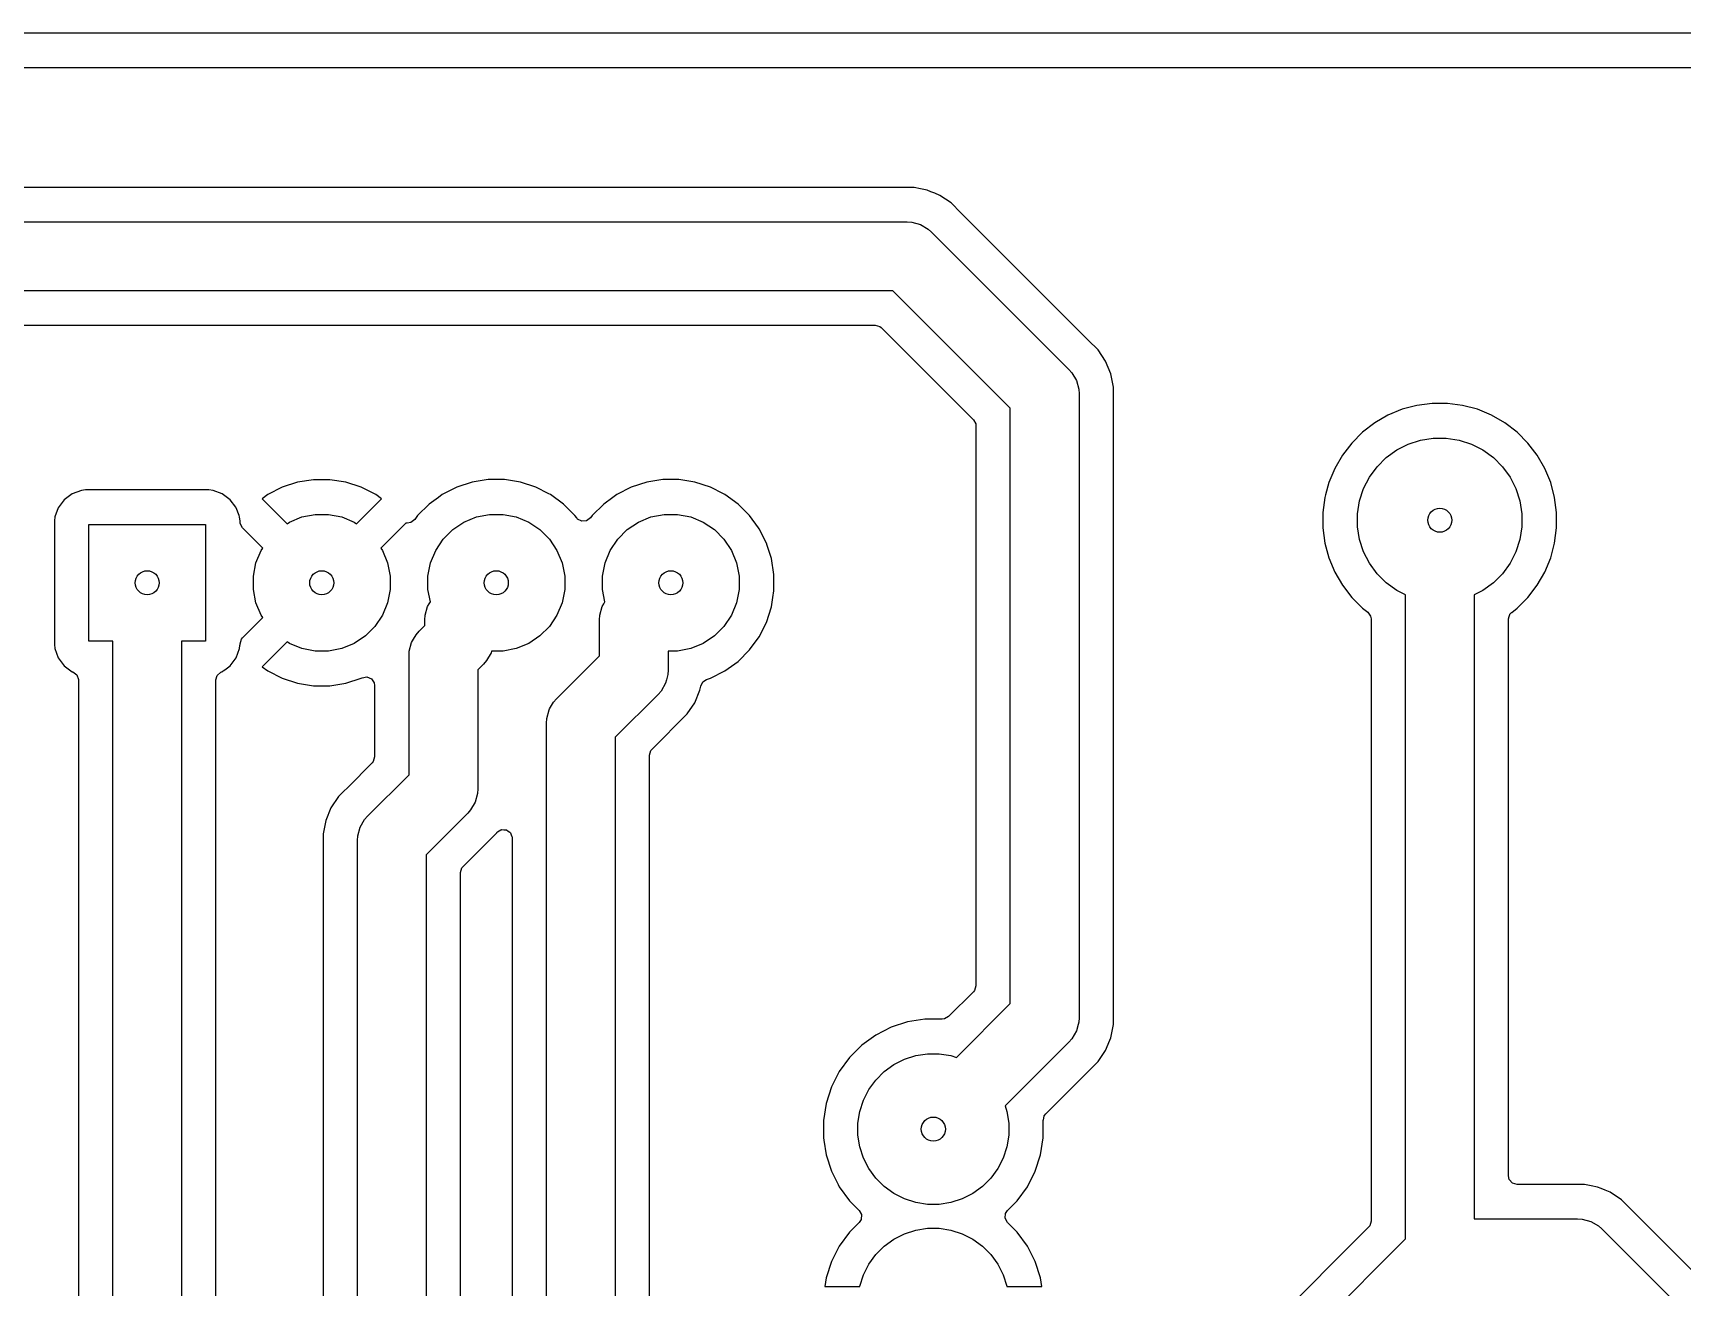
# Model space of a CAD drawing. Extents: x 130 to 194, y -123.2 to -60.
# Drawn here: x 147.28 to 171.27, y -78.25 to -60 of the extents above; entities that cross this region are included whole.
import ezdxf

# ---------------------------------------------------------------- set-up
doc = ezdxf.new("R2010")
doc.units = 0
doc.layers.add('BLACK', color=7, linetype='CONTINUOUS')

msp = doc.modelspace()

# ---------------------------------------------------------------- linework, layer by layer
at = {"layer": 'BLACK', "linetype": 'CONTINUOUS'}
for p, q in [((130, -60), (194, -60)), ((130.6245, -60.5005), (193.3755, -60.5005)), ((160.098541, -62.2495), (146.401459, -62.2495)), ((160.098544, -62.2495), (160.098541, -62.2495)), ((160.195188, -62.268724), (160.098544, -62.2495)), ((160.291828, -62.287946), (160.195188, -62.268724)), ((160.291832, -62.287948), (160.291828, -62.287946)), ((160.291836, -62.287949), (160.291832, -62.287948)), ((160.345165, -62.310038), (160.291836, -62.287949)), ((160.401315, -62.333296), (160.345165, -62.310038)), ((160.473911, -62.363366), (160.401315, -62.333296)), ((160.47392, -62.363371), (160.473911, -62.363366)), ((160.637781, -62.47286), (160.47392, -62.363371)), ((160.637785, -62.472863), (160.637781, -62.47286)), ((160.781459, -62.616537), (160.637785, -62.472863)), ((160.781479, -62.616559), (160.781459, -62.616537)), ((162.634655, -64.469735), (160.781479, -62.616559)), ((146.5, -62.75), (160, -62.75)), ((160, -62.75), (160.065248, -62.754277)), ((160.065248, -62.754277), (160.065263, -62.754277)), ((160.065263, -62.754277), (160.191342, -62.78806)), ((160.191342, -62.78806), (160.304381, -62.853323)), ((160.304381, -62.853323), (160.304396, -62.853338)), ((160.304396, -62.853338), (160.353553, -62.896447)), ((160.353553, -62.896447), (162.353553, -64.896447)), ((159.792894, -63.75), (146.707106, -63.75)), ((161.5, -65.457106), (159.792894, -63.75)), ((146.965782, -64.2505), (159.534218, -64.2505)), ((159.534218, -64.2505), (159.601257, -64.270185)), ((159.601257, -64.270185), (159.621899, -64.286819)), ((159.621899, -64.286819), (160.963181, -65.628101)), ((162.634686, -64.469764), (162.634655, -64.469735)), ((162.777136, -64.612214), (162.634686, -64.469764)), ((162.777139, -64.612218), (162.777136, -64.612214)), ((162.886628, -64.776079), (162.777139, -64.612218)), ((162.886635, -64.776092), (162.886628, -64.776079)), ((162.962049, -64.95816), (162.886635, -64.776092)), ((162.353553, -64.896447), (162.396668, -64.94561)), ((162.396668, -64.94561), (162.396677, -64.945619)), ((162.396677, -64.945619), (162.46194, -65.058658)), ((162.962051, -64.958165), (162.962049, -64.95816)), ((162.962051, -64.958169), (162.962051, -64.958165)), ((162.962052, -64.95817), (162.962051, -64.958169)), ((163.0005, -65.151456), (162.962052, -64.95817)), ((162.46194, -65.058658), (162.495723, -65.184737)), ((162.495723, -65.184737), (162.495723, -65.184752)), ((162.495723, -65.184752), (162.5, -65.25)), ((162.5, -65.25), (162.5, -74.33)), ((163.0005, -65.151459), (163.0005, -65.151456)), ((163.0005, -74.23146), (163.0005, -65.151459)), ((161.5, -74.122894), (161.5, -65.457106)), ((167.202209, -65.476293), (166.996277, -65.561593)), ((167.202219, -65.47629), (167.202209, -65.476293)), ((167.417537, -65.418596), (167.202219, -65.47629)), ((167.41754, -65.418595), (167.417537, -65.418596)), ((167.417547, -65.418594), (167.41754, -65.418595)), ((167.638533, -65.389501), (167.417547, -65.418594)), ((167.638537, -65.3895), (167.638533, -65.389501)), ((167.638543, -65.3895), (167.638537, -65.3895)), ((167.861457, -65.3895), (167.638543, -65.3895)), ((167.861463, -65.3895), (167.861457, -65.3895)), ((167.861466, -65.389501), (167.861463, -65.3895)), ((168.082452, -65.418594), (167.861466, -65.389501)), ((168.082457, -65.418595), (168.082452, -65.418594)), ((168.082463, -65.418596), (168.082457, -65.418595)), ((168.297781, -65.47629), (168.082463, -65.418596)), ((168.297783, -65.476291), (168.297781, -65.47629)), ((168.29779, -65.476293), (168.297783, -65.476291)), ((168.503722, -65.561593), (168.29779, -65.476293)), ((160.963181, -65.628101), (160.996666, -65.689424)), ((160.996666, -65.689424), (160.9995, -65.715782)), ((160.9995, -65.715782), (160.9995, -73.864217)), ((166.803217, -65.673058), (166.626377, -65.808751)), ((166.803226, -65.673052), (166.803217, -65.673058)), ((166.996273, -65.561595), (166.803226, -65.673052)), ((166.996277, -65.561593), (166.996273, -65.561595)), ((168.503726, -65.561595), (168.503722, -65.561593)), ((168.696774, -65.673052), (168.503726, -65.561595)), ((168.69678, -65.673057), (168.696774, -65.673052)), ((168.696782, -65.673058), (168.69678, -65.673057)), ((168.873622, -65.808751), (168.696782, -65.673058)), ((166.468751, -65.966377), (166.333058, -66.143217)), ((166.468757, -65.96637), (166.468751, -65.966377)), ((166.62637, -65.808757), (166.468757, -65.96637)), ((166.626377, -65.808751), (166.62637, -65.808757)), ((167.123002, -66.066832), (167.29078, -65.981345)), ((167.29078, -65.981345), (167.469866, -65.923156)), ((167.469866, -65.923156), (167.655849, -65.893699)), ((167.655849, -65.893699), (167.844151, -65.893699)), ((167.844151, -65.893699), (168.030134, -65.923156)), ((168.030134, -65.923156), (168.20922, -65.981345)), ((168.20922, -65.981345), (168.376998, -66.066832)), ((168.873629, -65.808757), (168.873622, -65.808751)), ((169.031242, -65.96637), (168.873629, -65.808757)), ((169.031247, -65.966376), (169.031242, -65.96637)), ((169.166948, -66.143226), (169.031247, -65.966376)), ((166.333052, -66.143226), (166.221595, -66.336273)), ((166.333058, -66.143217), (166.333052, -66.143226)), ((166.837513, -66.310662), (166.970662, -66.177513)), ((166.970662, -66.177513), (167.123002, -66.066832)), ((168.376998, -66.066832), (168.529338, -66.177513)), ((168.529338, -66.177513), (168.662487, -66.310662)), ((169.278405, -66.336274), (169.166948, -66.143226)), ((166.221593, -66.336277), (166.136293, -66.542209)), ((166.221595, -66.336273), (166.221593, -66.336277)), ((166.641345, -66.63078), (166.726832, -66.463002)), ((166.726832, -66.463002), (166.837513, -66.310662)), ((168.662487, -66.310662), (168.773168, -66.463002)), ((168.773168, -66.463002), (168.858655, -66.63078)), ((169.36371, -66.542219), (169.278405, -66.336274)), ((147.847664, -66.706206), (147.732455, -66.792452)), ((147.847671, -66.706202), (147.847664, -66.706206)), ((147.982516, -66.655908), (147.847671, -66.706202)), ((148.042123, -66.649501), (147.982516, -66.655908)), ((148.042129, -66.6495), (148.042123, -66.649501)), ((149.837864, -66.6495), (148.042129, -66.6495)), ((149.837873, -66.6495), (149.837864, -66.6495)), ((149.837881, -66.6495), (149.837873, -66.6495)), ((149.837883, -66.649501), (149.837881, -66.6495)), ((149.897483, -66.655908), (149.837883, -66.649501)), ((150.032328, -66.706202), (149.897482, -66.655908)), ((149.897482, -66.655908), (149.897483, -66.655908)), ((150.032335, -66.706206), (150.032328, -66.706202)), ((150.147544, -66.792452), (150.032335, -66.706206)), ((150.904197, -66.609897), (150.69383, -66.717084)), ((151.128752, -66.536934), (150.904197, -66.609897)), ((151.361948, -66.5), (151.128752, -66.536934)), ((151.598052, -66.5), (151.361948, -66.5)), ((151.831248, -66.536934), (151.598052, -66.5)), ((152.055802, -66.609897), (151.831247, -66.536934)), ((151.831247, -66.536934), (151.831248, -66.536934)), ((152.266174, -66.717087), (152.055802, -66.609897)), ((153.444003, -66.609433), (153.233566, -66.716657)), ((153.668631, -66.536446), (153.444003, -66.609433)), ((153.901903, -66.4995), (153.668631, -66.536446)), ((153.901908, -66.4995), (153.901903, -66.4995)), ((154.138092, -66.4995), (153.901908, -66.4995)), ((154.138097, -66.4995), (154.138092, -66.4995)), ((154.371368, -66.536446), (154.138097, -66.4995)), ((154.595996, -66.609433), (154.371368, -66.536446)), ((154.785914, -66.706202), (154.595996, -66.609433)), ((154.806433, -66.716657), (154.785914, -66.706202)), ((155.984003, -66.609433), (155.773566, -66.716657)), ((156.208631, -66.536446), (155.984003, -66.609433)), ((156.441903, -66.4995), (156.208631, -66.536446)), ((156.441908, -66.4995), (156.441903, -66.4995)), ((156.678092, -66.4995), (156.441908, -66.4995)), ((156.678097, -66.4995), (156.678092, -66.4995)), ((156.911368, -66.536446), (156.678097, -66.4995)), ((157.135996, -66.609433), (156.911368, -66.536446)), ((157.325914, -66.706202), (157.135996, -66.609433)), ((157.346433, -66.716657), (157.325914, -66.706202)), ((166.13629, -66.542219), (166.088228, -66.721592)), ((166.136293, -66.542209), (166.13629, -66.542219)), ((166.583156, -66.809866), (166.641345, -66.63078)), ((168.858655, -66.63078), (168.916844, -66.809866)), ((169.421404, -66.757537), (169.36371, -66.542219)), ((147.646202, -66.907671), (147.595908, -67.042517)), ((147.646206, -66.907664), (147.646202, -66.907671)), ((147.732452, -66.792455), (147.646206, -66.907664)), ((147.732455, -66.792452), (147.732452, -66.792455)), ((150.147547, -66.792455), (150.147544, -66.792452)), ((150.227238, -66.898907), (150.147547, -66.792455)), ((150.227239, -66.89891), (150.227238, -66.898907)), ((150.233795, -66.907668), (150.227239, -66.89891)), ((150.233797, -66.907671), (150.233795, -66.907668)), ((150.276621, -67.02249), (150.233797, -66.907671)), ((150.69383, -66.717084), (150.610894, -66.77734)), ((150.610894, -66.77734), (150.974452, -67.140898)), ((151.985547, -67.140897), (152.349105, -66.77734)), ((152.349104, -66.777338), (152.266174, -66.717087)), ((152.349105, -66.77734), (152.349104, -66.777338)), ((153.042487, -66.855485), (152.875482, -67.02249)), ((153.042488, -66.855485), (153.042487, -66.855485)), ((153.04249, -66.855483), (153.042488, -66.855485)), ((153.177152, -66.757645), (153.04249, -66.855483)), ((153.233566, -66.716657), (153.177152, -66.757645)), ((154.99751, -66.855483), (154.806433, -66.716657)), ((155.164517, -67.02249), (154.99751, -66.855483)), ((155.582487, -66.855485), (155.415484, -67.022488)), ((155.582488, -66.855485), (155.582487, -66.855485)), ((155.58249, -66.855483), (155.582488, -66.855485)), ((155.717152, -66.757645), (155.58249, -66.855483)), ((155.773566, -66.716657), (155.717152, -66.757645)), ((157.53751, -66.855483), (157.346433, -66.716657)), ((157.704517, -67.02249), (157.53751, -66.855483)), ((166.078594, -66.757547), (166.049501, -66.978533)), ((166.078597, -66.757534), (166.078594, -66.757547)), ((166.088228, -66.721592), (166.078597, -66.757534)), ((166.553699, -66.995849), (166.583156, -66.809866)), ((168.916844, -66.809866), (168.946301, -66.995849)), ((169.4505, -66.978543), (169.421404, -66.757537)), ((147.589501, -67.102123), (147.5895, -67.102135)), ((147.5895, -67.102135), (147.5895, -68.89787)), ((147.589751, -67.099792), (147.589501, -67.102123)), ((147.595908, -67.042517), (147.589751, -67.099792)), ((148.09, -68.85), (148.09, -67.15)), ((148.09, -67.15), (149.79, -67.15)), ((149.79, -67.15), (149.79, -68.85)), ((150.284091, -67.042517), (150.276621, -67.02249)), ((150.290497, -67.102116), (150.284091, -67.042517)), ((150.290498, -67.102123), (150.290497, -67.102116)), ((150.290499, -67.102129), (150.290498, -67.102123)), ((150.290499, -67.112691), (150.290499, -67.102129)), ((150.293333, -67.139049), (150.290499, -67.112691)), ((150.326818, -67.200372), (150.293333, -67.139049)), ((150.974452, -67.140898), (151.008603, -67.118079)), ((151.008603, -67.118079), (151.189715, -67.04306)), ((151.189715, -67.04306), (151.381983, -67.004815)), ((151.381983, -67.004815), (151.578017, -67.004815)), ((151.578017, -67.004815), (151.770285, -67.04306)), ((151.770285, -67.04306), (151.951397, -67.118079)), ((151.951397, -67.118079), (151.985547, -67.140897)), ((152.702658, -67.130893), (152.3391, -67.49445)), ((152.722405, -67.132448), (152.702658, -67.130893)), ((152.77712, -67.124382), (152.722405, -67.132448)), ((152.832451, -67.081717), (152.77712, -67.124382)), ((152.875482, -67.02249), (152.832451, -67.081717)), ((153.385607, -67.22699), (153.548603, -67.118079)), ((153.548603, -67.118079), (153.729715, -67.04306)), ((153.729715, -67.04306), (153.921983, -67.004815)), ((153.921983, -67.004815), (154.118017, -67.004815)), ((154.118017, -67.004815), (154.310285, -67.04306)), ((154.310285, -67.04306), (154.491397, -67.118079)), ((154.491397, -67.118079), (154.654393, -67.22699)), ((155.189682, -67.057127), (155.164517, -67.02249)), ((155.203579, -67.073165), (155.189682, -67.057127)), ((155.265374, -67.105771), (155.203579, -67.073165)), ((155.334987, -67.099792), (155.265374, -67.105771)), ((155.390318, -67.057127), (155.334987, -67.099792)), ((155.415484, -67.022488), (155.390318, -67.057127)), ((155.925607, -67.22699), (156.088603, -67.118079)), ((156.088603, -67.118079), (156.269715, -67.04306)), ((156.269715, -67.04306), (156.461983, -67.004815)), ((156.461983, -67.004815), (156.658017, -67.004815)), ((156.658017, -67.004815), (156.850285, -67.04306)), ((156.850285, -67.04306), (157.031397, -67.118079)), ((157.031397, -67.118079), (157.194393, -67.22699)), ((157.834551, -67.201466), (157.704517, -67.02249)), ((166.049501, -66.978533), (166.0495, -66.978549)), ((166.0495, -66.978549), (166.0495, -67.20145)), ((166.553699, -67.184151), (166.553699, -66.995849)), ((166.583156, -67.370134), (166.553699, -67.184151)), ((168.946301, -67.184151), (168.916844, -67.370134)), ((168.946301, -66.995849), (168.946301, -67.184151)), ((169.4505, -66.978575), (169.4505, -66.978543)), ((169.4505, -67.201457), (169.4505, -66.978575)), ((150.620898, -67.494452), (150.326818, -67.200372)), ((153.138079, -67.528603), (153.24699, -67.365607)), ((153.24699, -67.365607), (153.385607, -67.22699)), ((154.654393, -67.22699), (154.79301, -67.365607)), ((154.79301, -67.365607), (154.901921, -67.528603)), ((155.678079, -67.528603), (155.78699, -67.365607)), ((155.78699, -67.365607), (155.925607, -67.22699)), ((157.194393, -67.22699), (157.33301, -67.365607)), ((157.33301, -67.365607), (157.441921, -67.528603)), ((157.843342, -67.213566), (157.834551, -67.201466)), ((157.950566, -67.424003), (157.843342, -67.213566)), ((157.950566, -67.424005), (157.950566, -67.424003)), ((157.950568, -67.424008), (157.950566, -67.424005)), ((157.961745, -67.458408), (157.950568, -67.424008)), ((166.0495, -67.20145), (166.049501, -67.201466)), ((166.049501, -67.201466), (166.078594, -67.422452)), ((166.078594, -67.422452), (166.078595, -67.422457)), ((166.078595, -67.422457), (166.078596, -67.422463)), ((166.078596, -67.422463), (166.13629, -67.63778)), ((166.641345, -67.54922), (166.583156, -67.370134)), ((168.916844, -67.370134), (168.858655, -67.54922)), ((169.36371, -67.637781), (169.421404, -67.422463)), ((169.421404, -67.422463), (169.4505, -67.201457)), ((150.52306, -67.709715), (150.598079, -67.528603)), ((150.598079, -67.528603), (150.620898, -67.494452)), ((152.3391, -67.49445), (152.361921, -67.528603)), ((152.361921, -67.528603), (152.43694, -67.709715)), ((153.06306, -67.709715), (153.138079, -67.528603)), ((154.901921, -67.528603), (154.97694, -67.709715)), ((155.60306, -67.709715), (155.678079, -67.528603)), ((157.441921, -67.528603), (157.51694, -67.709715)), ((158.023553, -67.648631), (157.961745, -67.458408)), ((158.0605, -67.881902), (158.023553, -67.648631)), ((166.13629, -67.63778), (166.136293, -67.63779)), ((166.136293, -67.63779), (166.221593, -67.843722)), ((166.726832, -67.716998), (166.641345, -67.54922)), ((168.858655, -67.54922), (168.773168, -67.716998)), ((169.278405, -67.843726), (169.36371, -67.637781)), ((150.484815, -67.901983), (150.52306, -67.709715)), ((150.484815, -68.098017), (150.484815, -67.901983)), ((152.43694, -67.709715), (152.475185, -67.901983)), ((152.475185, -67.901983), (152.475185, -68.098017)), ((153.024815, -67.901983), (153.06306, -67.709715)), ((153.024815, -68.098017), (153.024815, -67.901983)), ((154.97694, -67.709715), (155.015185, -67.901983)), ((155.015185, -67.901983), (155.015185, -68.098017)), ((155.564815, -67.901983), (155.60306, -67.709715)), ((155.564815, -68.098017), (155.564815, -67.901983)), ((157.51694, -67.709715), (157.555185, -67.901983)), ((157.555185, -67.901983), (157.555185, -68.098017)), ((158.0605, -68.118097), (158.0605, -67.881902)), ((166.221593, -67.843722), (166.221595, -67.843726)), ((166.221595, -67.843726), (166.333052, -68.036774)), ((166.837513, -67.869338), (166.726832, -67.716998)), ((166.970662, -68.002487), (166.837513, -67.869338)), ((168.662487, -67.869338), (168.529338, -68.002487)), ((168.773168, -67.716998), (168.662487, -67.869338)), ((169.166948, -68.036774), (169.278405, -67.843726)), ((150.52306, -68.290285), (150.484815, -68.098017)), ((152.475185, -68.098017), (152.43694, -68.290285)), ((153.060273, -68.276274), (153.024815, -68.098017)), ((155.015185, -68.098017), (154.97694, -68.290285)), ((155.600273, -68.276274), (155.564815, -68.098017)), ((157.555185, -68.098017), (157.51694, -68.290285)), ((158.045369, -68.213629), (158.0605, -68.118097)), ((166.333052, -68.036774), (166.333057, -68.03678)), ((166.333057, -68.03678), (166.333058, -68.036782)), ((166.333058, -68.036782), (166.468751, -68.213622)), ((167.123002, -68.113168), (166.970662, -68.002487)), ((167.25, -68.177876), (167.123002, -68.113168)), ((168.376998, -68.113168), (168.25, -68.177876)), ((168.529338, -68.002487), (168.376998, -68.113168)), ((169.031247, -68.213624), (169.166948, -68.036774)), ((150.598079, -68.471397), (150.52306, -68.290285)), ((152.43694, -68.290285), (152.361921, -68.471397)), ((152.985277, -68.473737), (153.01906, -68.347658)), ((153.01906, -68.347658), (153.04253, -68.307007)), ((153.04253, -68.307007), (153.060273, -68.276274)), ((154.97694, -68.290285), (154.901921, -68.471397)), ((155.525277, -68.473737), (155.55906, -68.347658)), ((155.55906, -68.347658), (155.58253, -68.307007)), ((155.58253, -68.307007), (155.600273, -68.276274)), ((157.51694, -68.290285), (157.441921, -68.471397)), ((157.950568, -68.575992), (158.023553, -68.351368)), ((158.023553, -68.351368), (158.045369, -68.213629)), ((166.468751, -68.213622), (166.468757, -68.213629)), ((166.468757, -68.213629), (166.626368, -68.37124)), ((166.626368, -68.37124), (166.626373, -68.371244)), ((166.626373, -68.371244), (166.626376, -68.371247)), ((166.626376, -68.371247), (166.700986, -68.428496)), ((167.25, -77.548527), (167.25, -68.177876)), ((168.25, -68.177876), (168.25, -77.255634)), ((168.796183, -68.430668), (168.873624, -68.371247)), ((168.873624, -68.371247), (169.031247, -68.213624)), ((150.326818, -68.799626), (150.620897, -68.505547)), ((150.620897, -68.505547), (150.598079, -68.471397)), ((152.361921, -68.471397), (152.25301, -68.634393)), ((152.896447, -68.706289), (152.981, -68.621735)), ((152.981, -68.539), (152.985277, -68.473752)), ((152.981, -68.621735), (152.981, -68.539)), ((152.985277, -68.473752), (152.985277, -68.473737)), ((154.901921, -68.471397), (154.79301, -68.634393)), ((155.521, -68.539), (155.525277, -68.473752)), ((155.521, -69.063893), (155.521, -68.539)), ((155.525277, -68.473752), (155.525277, -68.473737)), ((157.441921, -68.471397), (157.33301, -68.634393)), ((157.843343, -68.786433), (157.950568, -68.575992)), ((166.700986, -68.428496), (166.742189, -68.484923)), ((166.742189, -68.484923), (166.7495, -68.526872)), ((166.7495, -68.526872), (166.7495, -77.289851)), ((168.7505, -68.526627), (168.760438, -68.493026)), ((168.750535, -68.526749), (168.7505, -68.526627)), ((168.7505, -68.526872), (168.750535, -68.526749)), ((168.7505, -69.624071), (168.7505, -68.526872)), ((168.760438, -68.493026), (168.770185, -68.459833)), ((168.770185, -68.459833), (168.770292, -68.459708)), ((168.770292, -68.459708), (168.770317, -68.459627)), ((168.770317, -68.459627), (168.771122, -68.458752)), ((168.771122, -68.458752), (168.793483, -68.432999)), ((168.793483, -68.432999), (168.796183, -68.430668)), ((148.44, -68.85), (148.09, -68.85)), ((148.44, -102.94), (148.44, -68.85)), ((149.79, -68.85), (149.44, -68.85)), ((149.44, -68.85), (149.44, -102.732893)), ((150.290499, -68.887312), (150.310179, -68.820275)), ((150.310179, -68.820275), (150.326818, -68.799626)), ((150.97445, -68.8591), (150.610893, -69.222658)), ((151.008603, -68.881921), (150.97445, -68.8591)), ((152.114393, -68.77301), (151.951397, -68.881921)), ((152.25301, -68.634393), (152.114393, -68.77301)), ((152.754277, -68.994579), (152.78806, -68.8685)), ((152.78806, -68.8685), (152.815903, -68.820275)), ((152.815903, -68.820275), (152.853323, -68.755461)), ((152.853323, -68.755461), (152.853338, -68.755445)), ((152.853338, -68.755445), (152.896447, -68.706289)), ((154.654393, -68.77301), (154.491397, -68.881921)), ((154.79301, -68.634393), (154.654393, -68.77301)), ((157.194393, -68.77301), (157.031397, -68.881921)), ((157.33301, -68.634393), (157.194393, -68.77301)), ((157.704517, -68.97751), (157.843343, -68.786433)), ((147.5895, -68.89787), (147.589501, -68.897876)), ((147.589501, -68.897876), (147.595908, -68.957483)), ((147.595908, -68.957483), (147.646202, -69.092328)), ((147.646202, -69.092328), (147.646206, -69.092335)), ((147.646206, -69.092335), (147.732452, -69.207544)), ((150.147546, -69.207546), (150.233796, -69.092331)), ((150.233796, -69.092331), (150.284091, -68.957483)), ((150.284091, -68.957483), (150.289044, -68.911416)), ((150.289044, -68.911416), (150.290499, -68.897886)), ((150.2905, -68.897873), (150.290499, -68.887312)), ((150.290499, -68.897882), (150.2905, -68.897873)), ((150.290499, -68.897886), (150.290499, -68.897882)), ((151.189715, -68.95694), (151.008603, -68.881921)), ((151.381983, -68.995185), (151.189715, -68.95694)), ((151.578017, -68.995185), (151.381983, -68.995185)), ((151.770285, -68.95694), (151.578017, -68.995185)), ((151.951397, -68.881921), (151.770285, -68.95694)), ((152.75, -69.059842), (152.754277, -68.994594)), ((152.75, -70.792893), (152.75, -69.059842)), ((152.754277, -68.994594), (152.754277, -68.994579)), ((153.94294, -69.020184), (153.877677, -69.133223)), ((153.948096, -69.00094), (153.94294, -69.020184)), ((153.949639, -68.995185), (153.948096, -69.00094)), ((154.118017, -68.995185), (153.949639, -68.995185)), ((154.310285, -68.95694), (154.118017, -68.995185)), ((154.491397, -68.881921), (154.310285, -68.95694)), ((154.896447, -69.688447), (155.521, -69.063893)), ((156.658017, -68.995185), (156.521, -68.995185)), ((156.521, -68.995185), (156.521, -69.271)), ((156.850285, -68.95694), (156.658017, -68.995185)), ((157.031397, -68.881921), (156.850285, -68.95694)), ((157.53751, -69.144517), (157.704517, -68.97751)), ((147.732452, -69.207544), (147.732455, -69.207547)), ((147.732455, -69.207547), (147.847665, -69.293794)), ((147.847665, -69.293794), (147.847667, -69.293794)), ((147.847667, -69.293794), (147.847669, -69.293796)), ((147.847669, -69.293796), (147.85883, -69.297958)), ((147.85883, -69.297958), (147.914764, -69.339826)), ((147.914764, -69.339826), (147.939184, -69.405289)), ((149.9405, -69.414141), (149.960185, -69.347102)), ((149.960185, -69.347102), (150.012989, -69.301347)), ((150.012989, -69.301347), (150.021149, -69.297966)), ((150.021149, -69.297966), (150.032331, -69.293796)), ((150.032331, -69.293796), (150.046295, -69.283343)), ((150.046295, -69.283343), (150.070447, -69.265261)), ((150.070447, -69.265261), (150.147546, -69.207546)), ((150.610893, -69.222658), (150.693828, -69.282914)), ((150.693828, -69.282914), (150.904197, -69.390102)), ((153.834553, -69.182396), (153.75, -69.266948)), ((153.75, -69.266948), (153.75, -71)), ((153.877668, -69.133231), (153.834553, -69.182396)), ((153.877677, -69.133223), (153.877668, -69.133231)), ((156.516723, -69.336263), (156.496351, -69.412292)), ((156.521, -69.271), (156.516723, -69.336247)), ((156.516723, -69.336247), (156.516723, -69.336263)), ((157.135992, -69.390568), (157.346433, -69.283343)), ((157.346433, -69.283343), (157.53751, -69.144517)), ((147.939184, -69.405289), (147.9395, -69.414141)), ((147.9395, -69.414141), (147.9395, -103.038541)), ((149.9405, -102.474218), (149.9405, -69.414141)), ((150.904197, -69.390102), (151.128752, -69.463065)), ((151.128752, -69.463065), (151.128751, -69.463065)), ((151.128751, -69.463065), (151.361948, -69.5)), ((151.361948, -69.5), (151.598052, -69.5)), ((151.598052, -69.5), (151.831247, -69.463065)), ((151.831247, -69.463065), (152.055803, -69.390102)), ((152.055803, -69.390102), (152.0692, -69.383276)), ((152.0692, -69.383276), (152.137869, -69.370376)), ((152.137869, -69.370376), (152.202611, -69.39665)), ((152.202611, -69.39665), (152.24287, -69.453755)), ((152.24287, -69.453755), (152.2495, -69.493758)), ((152.2495, -69.493758), (152.2495, -70.534217)), ((156.417669, -69.575388), (156.374554, -69.624553)), ((156.417677, -69.575381), (156.417669, -69.575388)), ((156.48294, -69.462342), (156.417677, -69.575381)), ((156.496351, -69.412292), (156.48294, -69.462342)), ((156.907632, -69.744914), (156.983052, -69.562835)), ((156.983052, -69.562835), (156.994939, -69.503071)), ((156.994939, -69.503071), (157.027323, -69.441163)), ((157.027323, -69.441163), (157.078237, -69.409333)), ((157.078237, -69.409333), (157.135992, -69.390568)), ((154.796347, -69.836305), (154.853323, -69.737619)), ((154.853323, -69.737619), (154.853338, -69.737603)), ((154.853338, -69.737603), (154.896447, -69.688447)), ((156.374554, -69.624553), (155.75, -70.249106)), ((156.79814, -69.908781), (156.907632, -69.744914)), ((168.7505, -76.631134), (168.7505, -69.624071)), ((154.75, -70.042), (154.754277, -69.976752)), ((154.75, -88.5), (154.75, -70.042)), ((154.754277, -69.976737), (154.78806, -69.850658)), ((154.754277, -69.976752), (154.754277, -69.976737)), ((154.78806, -69.850658), (154.796347, -69.836305)), ((156.286819, -70.420101), (156.798137, -69.908784)), ((156.798137, -69.908783), (156.79814, -69.908781)), ((156.798137, -69.908784), (156.798137, -69.908783)), ((155.75, -70.249106), (155.75, -88.292893)), ((152.2495, -70.534217), (152.229815, -70.601256)), ((156.2505, -70.507782), (156.270185, -70.440743)), ((156.2505, -88.034217), (156.2505, -70.507782)), ((156.270185, -70.440743), (156.286819, -70.420101)), ((152.213181, -70.621898), (151.862221, -70.972858)), ((152.229815, -70.601256), (152.213181, -70.621898)), ((151.862218, -70.972861), (151.792538, -71.04254)), ((151.862221, -70.972858), (151.862218, -70.972861)), ((152.146447, -71.396447), (152.75, -70.792893)), ((153.75, -71), (153.745723, -71.065247)), ((151.722859, -71.112219), (151.613371, -71.276079)), ((151.792538, -71.04254), (151.722859, -71.112219)), ((153.71194, -71.191342), (153.646677, -71.304381)), ((153.745723, -71.065263), (153.71194, -71.191342)), ((153.745723, -71.065247), (153.745723, -71.065263)), ((151.537947, -71.45817), (151.4995, -71.651456)), ((151.53795, -71.45816), (151.537947, -71.45817)), ((151.613364, -71.276092), (151.53795, -71.45816)), ((151.613371, -71.276079), (151.613364, -71.276092)), ((152.03806, -71.558658), (152.103323, -71.445619)), ((152.103323, -71.445619), (152.103338, -71.445603)), ((152.103338, -71.445603), (152.146447, -71.396447)), ((153.603553, -71.353554), (153, -71.957106)), ((153.646668, -71.304389), (153.603553, -71.353554)), ((153.646677, -71.304381), (153.646668, -71.304389)), ((151.4995, -71.651456), (151.4995, -89.098543)), ((152, -71.75), (152.004277, -71.684752)), ((152, -89), (152, -71.75)), ((152.004277, -71.684737), (152.03806, -71.558658)), ((152.004277, -71.684752), (152.004277, -71.684737)), ((153.887782, -71.777139), (154.027139, -71.637782)), ((154.027139, -71.637782), (154.029804, -71.633793)), ((154.029804, -71.633793), (154.037434, -71.626096)), ((154.037434, -71.626096), (154.063127, -71.611919)), ((154.063127, -71.611919), (154.087387, -71.595393)), ((154.087387, -71.595393), (154.09337, -71.595232)), ((154.09337, -71.595232), (154.098609, -71.592342)), ((154.098609, -71.592342), (154.127889, -71.594306)), ((154.127889, -71.594306), (154.157232, -71.59352)), ((154.157232, -71.59352), (154.162351, -71.596619)), ((154.162351, -71.596619), (154.168322, -71.59702)), ((154.168322, -71.59702), (154.191892, -71.614502)), ((154.191892, -71.614502), (154.217002, -71.629704)), ((154.217002, -71.629704), (154.219633, -71.635079)), ((154.219633, -71.635079), (154.224439, -71.638644)), ((154.224439, -71.638644), (154.234815, -71.666093)), ((154.234815, -71.666093), (154.247721, -71.692459)), ((154.247721, -71.692459), (154.248573, -71.702492)), ((154.248573, -71.702492), (154.249144, -71.704001)), ((154.249144, -71.704001), (154.248828, -71.705484)), ((154.248828, -71.705484), (154.2495, -71.713391)), ((154.2495, -71.713391), (154.2495, -88.598541)), ((153, -71.957106), (153, -88.792894)), ((153.536815, -72.128104), (153.887778, -71.777141)), ((153.887778, -71.777141), (153.887782, -71.777139)), ((153.5005, -72.215781), (153.520185, -72.148742)), ((153.5005, -88.534218), (153.5005, -72.215781)), ((153.520185, -72.148742), (153.536815, -72.128104)), ((160.9995, -73.864217), (160.979815, -73.931256)), ((160.963181, -73.951898), (160.601651, -74.313427)), ((160.716576, -74.906317), (161.5, -74.122894)), ((160.979815, -73.931256), (160.963181, -73.951898)), ((160.005214, -74.38891), (159.765616, -74.46676)), ((160.129626, -74.369205), (160.005214, -74.38891)), ((160.254038, -74.3495), (160.129626, -74.369205)), ((160.505962, -74.3495), (160.254038, -74.3495)), ((160.510834, -74.3495), (160.505962, -74.3495)), ((160.540328, -74.346912), (160.510834, -74.348919)), ((160.510834, -74.348919), (160.510834, -74.3495)), ((160.601651, -74.313427), (160.540328, -74.346912)), ((162.5, -74.33), (162.495723, -74.395247)), ((163.0005, -74.42854), (163.0005, -74.23146)), ((159.541151, -74.581132), (159.33735, -74.729201)), ((159.765616, -74.46676), (159.541151, -74.581132)), ((162.46194, -74.521342), (162.396677, -74.634381)), ((162.486806, -74.42854), (162.46194, -74.521342)), ((162.495723, -74.395263), (162.486806, -74.42854)), ((162.495723, -74.395247), (162.495723, -74.395263)), ((162.947937, -74.655909), (162.962051, -74.621836)), ((162.962051, -74.621836), (163.0005, -74.42854)), ((159.337345, -74.729205), (159.159205, -74.907345)), ((159.33735, -74.729201), (159.337345, -74.729205)), ((160.12321, -74.880393), (160.293695, -74.853391)), ((160.293695, -74.853391), (160.466305, -74.853391)), ((160.466305, -74.853391), (160.63679, -74.880393)), ((162.353553, -74.683553), (161.423682, -75.613423)), ((162.396661, -74.634396), (162.353553, -74.683553)), ((162.396677, -74.634381), (162.396661, -74.634396)), ((162.777139, -74.967782), (162.886632, -74.803914)), ((162.886632, -74.803914), (162.947937, -74.655909)), ((159.011132, -75.111151), (158.89676, -75.335616)), ((159.159201, -74.90735), (159.011132, -75.111151)), ((159.159205, -74.907345), (159.159201, -74.90735)), ((159.665607, -75.113553), (159.805252, -75.012096)), ((159.805252, -75.012096), (159.959048, -74.933733)), ((159.959048, -74.933733), (160.12321, -74.880393)), ((160.63679, -74.880393), (160.716576, -74.906317)), ((162.016568, -75.72835), (162.637778, -75.107141)), ((162.637778, -75.107141), (162.637782, -75.107139)), ((162.637782, -75.107139), (162.777139, -74.967782)), ((158.89676, -75.335616), (158.81891, -75.575214)), ((159.442096, -75.375252), (159.543553, -75.235607)), ((159.543553, -75.235607), (159.665607, -75.113553)), ((158.81891, -75.575215), (158.7795, -75.824038)), ((158.81891, -75.575214), (158.81891, -75.575215)), ((159.310393, -75.69321), (159.363733, -75.529048)), ((159.363733, -75.529048), (159.442096, -75.375252)), ((158.7795, -75.824038), (158.7795, -76.075962)), ((159.283391, -75.863695), (159.310393, -75.69321)), ((161.423682, -75.613423), (161.449607, -75.69321)), ((161.449607, -75.69321), (161.476609, -75.863695)), ((161.9805, -75.824038), (161.9805, -75.819166)), ((161.9805, -75.819166), (161.982028, -75.819166)), ((161.9805, -76.075962), (161.9805, -75.824038)), ((161.982028, -75.819166), (161.994979, -75.757415)), ((161.994979, -75.757415), (162.016568, -75.72835)), ((159.283391, -76.036305), (159.283391, -75.863695)), ((159.310393, -76.20679), (159.283391, -76.036305)), ((161.476609, -76.036305), (161.449607, -76.20679)), ((161.476609, -75.863695), (161.476609, -76.036305)), ((158.7795, -76.075962), (158.785243, -76.112219)), ((158.785243, -76.112219), (158.81891, -76.324785)), ((159.363733, -76.370952), (159.310393, -76.20679)), ((161.449607, -76.20679), (161.396267, -76.370952)), ((161.94109, -76.324785), (161.9805, -76.075962)), ((158.81891, -76.324785), (158.89676, -76.564383)), ((159.442096, -76.524748), (159.363733, -76.370952)), ((159.543553, -76.664393), (159.442096, -76.524748)), ((161.317904, -76.524748), (161.216447, -76.664393)), ((161.396267, -76.370952), (161.317904, -76.524748)), ((161.863241, -76.564379), (161.94109, -76.324785)), ((158.89676, -76.564383), (158.941128, -76.651459)), ((158.941128, -76.651459), (158.993953, -76.755134)), ((158.993953, -76.755134), (159.011132, -76.788848)), ((159.011132, -76.788848), (159.159201, -76.992649)), ((159.665607, -76.786447), (159.543553, -76.664393)), ((159.805252, -76.887904), (159.665607, -76.786447)), ((161.094393, -76.786447), (160.954748, -76.887904)), ((161.216447, -76.664393), (161.094393, -76.786447)), ((161.600793, -76.992656), (161.74887, -76.788845)), ((161.74887, -76.788845), (161.863241, -76.564379)), ((168.761706, -76.682645), (168.7505, -76.631134)), ((168.807461, -76.735449), (168.761706, -76.682645)), ((168.8745, -76.755134), (168.807461, -76.735449)), ((169.854175, -76.755134), (168.8745, -76.755134)), ((169.854178, -76.755134), (169.854175, -76.755134)), ((169.950822, -76.774358), (169.854178, -76.755134)), ((170.047462, -76.79358), (169.950822, -76.774358)), ((159.159201, -76.992649), (159.159205, -76.992654)), ((159.159205, -76.992654), (159.299223, -77.132672)), ((159.959048, -76.966267), (159.805252, -76.887904)), ((160.12321, -77.019607), (159.959048, -76.966267)), ((160.293695, -77.046609), (160.12321, -77.019607)), ((160.63679, -77.019607), (160.466305, -77.046609)), ((160.800952, -76.966267), (160.63679, -77.019607)), ((160.954748, -76.887904), (160.800952, -76.966267)), ((161.460772, -77.132676), (161.600793, -76.992656)), ((170.047466, -76.793582), (170.047462, -76.79358)), ((170.04747, -76.793583), (170.047466, -76.793582)), ((170.100799, -76.815672), (170.04747, -76.793583)), ((170.156949, -76.83893), (170.100799, -76.815672)), ((170.229545, -76.869), (170.156949, -76.83893)), ((170.229554, -76.869005), (170.229545, -76.869)), ((170.393414, -76.978493), (170.229554, -76.869005)), ((170.393415, -76.978494), (170.393414, -76.978493)), ((170.393416, -76.978495), (170.393415, -76.978494)), ((170.532773, -77.117852), (170.393416, -76.978495)), ((159.299223, -77.132672), (159.332708, -77.193995)), ((159.327724, -77.263687), (159.299224, -77.308034)), ((159.332708, -77.193995), (159.327724, -77.263687)), ((160.466305, -77.046609), (160.293695, -77.046609)), ((161.427291, -77.246711), (161.432275, -77.177019)), ((161.460776, -77.308034), (161.427291, -77.246711)), ((161.432275, -77.177019), (161.460772, -77.132676)), ((168.25, -77.255634), (169.755634, -77.255634)), ((169.755634, -77.255634), (169.820882, -77.259911)), ((169.820882, -77.259911), (169.820897, -77.259911)), ((169.820897, -77.259911), (169.946976, -77.293694)), ((170.532773, -77.117853), (170.532773, -77.117852)), ((170.53984, -77.12492), (170.532773, -77.117853)), ((170.539843, -77.124923), (170.53984, -77.124919)), ((170.53984, -77.124919), (170.53984, -77.12492)), ((180.277137, -86.862215), (170.539843, -77.124923)), ((159.159587, -77.447671), (159.011557, -77.651416)), ((159.299224, -77.308034), (159.159587, -77.447671)), ((159.805252, -77.552096), (159.959048, -77.473733)), ((159.959048, -77.473733), (160.12321, -77.420393)), ((160.12321, -77.420393), (160.293695, -77.393391)), ((160.293695, -77.393391), (160.466305, -77.393391)), ((160.466305, -77.393391), (160.63679, -77.420393)), ((160.63679, -77.420393), (160.800952, -77.473733)), ((160.800952, -77.473733), (160.954748, -77.552096)), ((161.600409, -77.447667), (161.460776, -77.308034)), ((161.600409, -77.447668), (161.600409, -77.447667)), ((161.748442, -77.651416), (161.600409, -77.447668)), ((166.713181, -77.377532), (161.669762, -82.420951)), ((166.729815, -77.35689), (166.713181, -77.377532)), ((166.7495, -77.289851), (166.729815, -77.35689)), ((169.946976, -77.293694), (170.060015, -77.358957)), ((170.060015, -77.358957), (170.06003, -77.358972)), ((170.06003, -77.358972), (170.109187, -77.402081)), ((170.109187, -77.402081), (179.853554, -87.146447)), ((159.011557, -77.651416), (158.897219, -77.875815)), ((159.543553, -77.775607), (159.665607, -77.653553)), ((159.665607, -77.653553), (159.805252, -77.552096)), ((160.954748, -77.552096), (161.094393, -77.653553)), ((161.094393, -77.653553), (161.216447, -77.775607)), ((161.728528, -83.07), (167.25, -77.548527)), ((161.86278, -77.875815), (161.748442, -77.651416)), ((158.897219, -77.875815), (158.819397, -78.115328)), ((159.363733, -78.069048), (159.442096, -77.915252)), ((159.442096, -77.915252), (159.543553, -77.775607)), ((161.216447, -77.775607), (161.317904, -77.915252)), ((161.317904, -77.915252), (161.396267, -78.069048)), ((161.940602, -78.115328), (161.86278, -77.875815)), ((158.819397, -78.115331), (158.799652, -78.24)), ((158.819397, -78.115328), (158.819397, -78.115331)), ((159.310393, -78.23321), (159.363733, -78.069048)), ((161.396267, -78.069048), (161.449607, -78.23321)), ((161.940602, -78.115331), (161.940602, -78.115328)), ((161.960348, -78.24), (161.940602, -78.115331)), ((158.799652, -78.24), (159.309318, -78.24)), ((159.309318, -78.24), (159.310393, -78.23321)), ((161.449607, -78.23321), (161.450682, -78.24)), ((161.450682, -78.24), (161.960348, -78.24))]:
    msp.add_line(p, q, dxfattribs=at)
at = {"layer": 'BLACK'}
for centre in [(167.75, -67.09), (148.94, -68), (151.48, -68), (154.02, -68), (156.56, -68), (160.38, -75.95)]:
    msp.add_circle(centre, 0.175, dxfattribs=at)
at = {"layer": 'WHITE'}
for centre in [(167.75, -67.09), (148.94, -68), (151.48, -68), (154.02, -68), (156.56, -68), (160.38, -75.95)]:
    msp.add_circle(centre, 0.175, dxfattribs=at)

doc.saveas('drawing.dxf')
